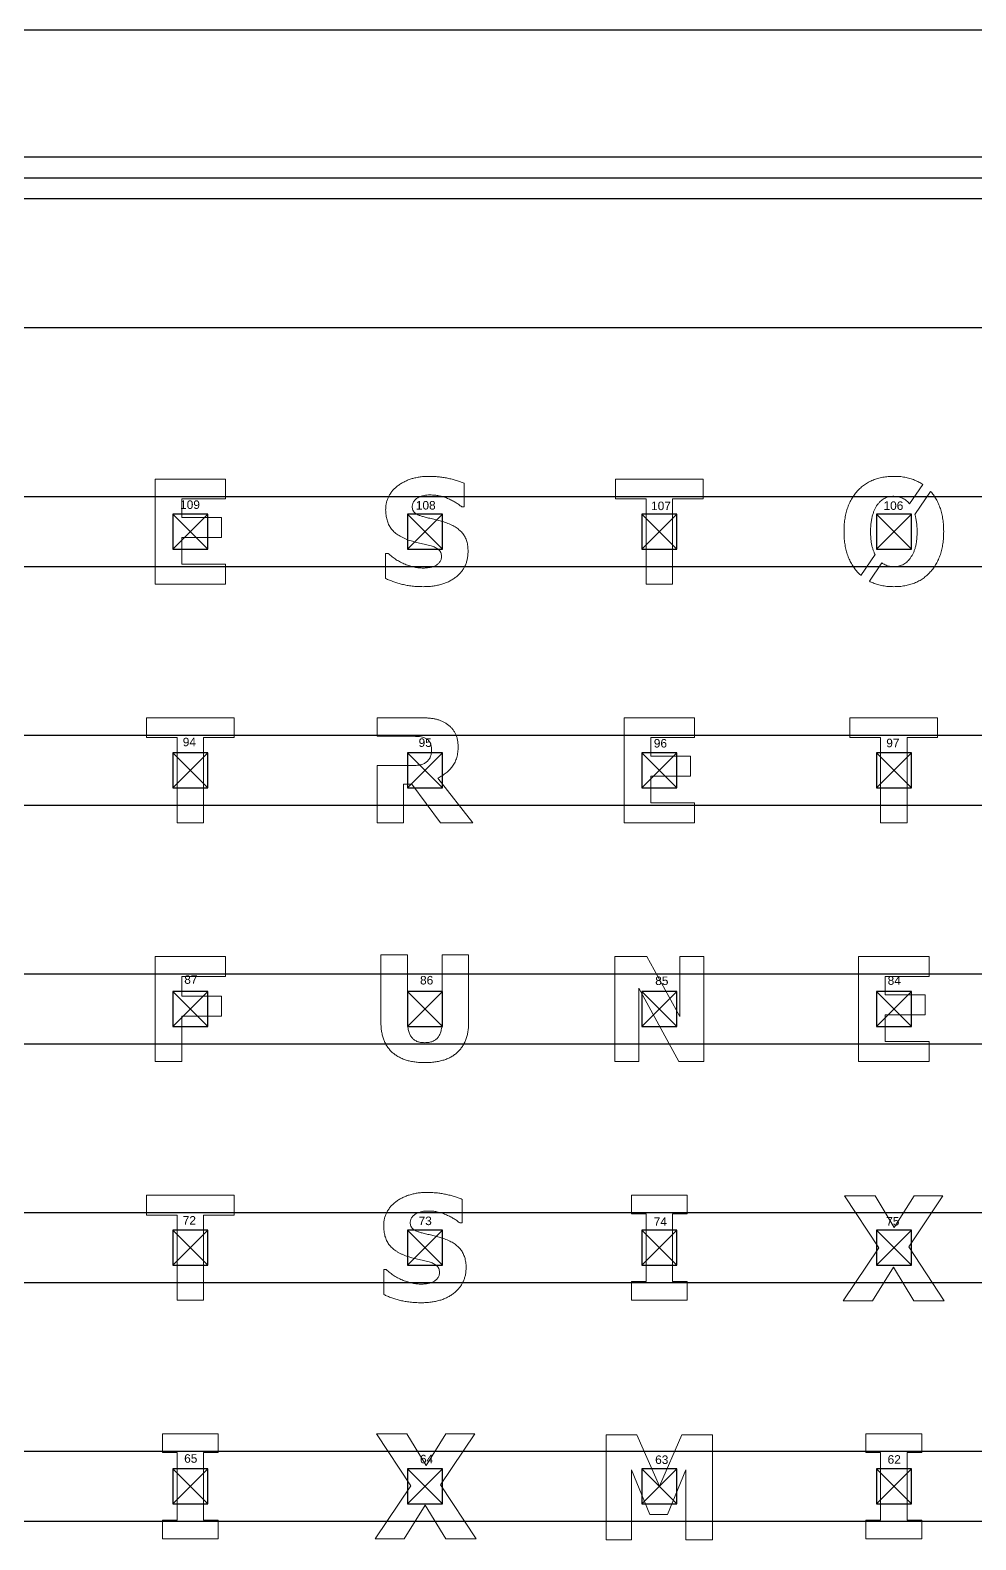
# Model space of a CAD drawing. Header units: millimetres. Extents: x -429 to 21, y 1736 to 2186.
# Drawn here: x -294.2 to -159.1, y 1970.3 to 2185.9 of the extents above; entities that cross this region are included whole.
import ezdxf

# ---------------------------------------------------------------- set-up
doc = ezdxf.new("R2010")
doc.units = ezdxf.units.MM
for name, color, linetype in [('Cadre', 7, 'Continuous'), ('Cadre interieur', 7, 'Continuous'), ('Circuit Electrique', 7, 'Continuous'), ('Lettres', 7, 'Continuous'), ('Rubans', 7, 'Continuous')]:
    doc.layers.add(name, color=color, linetype=linetype)
doc.styles.get("Standard").update_dxf_attribs({"font": 'sanss___.ttf'})

msp = doc.modelspace()

# ---------------------------------------------------------------- linework, layer by layer
at = {"layer": 'Cadre', "color": 0}
msp.add_line((20.66, 2185.91), (-429.34, 2185.91), dxfattribs=at)
at = {"layer": 'Cadre interieur', "color": 0}
msp.add_line((-21.84, 2143.41), (-386.84, 2143.41), dxfattribs=at)
at = {"layer": 'Circuit Electrique'}
msp.add_line((-399.59, 2167.81), (-9.09, 2167.81), dxfattribs=at)
at = {"layer": 'Circuit Electrique', "color": 4}
msp.add_line((-399.59, 2164.81), (-9.09, 2164.81), dxfattribs=at)
at = {"layer": 'Circuit Electrique', "color": 1}
msp.add_line((-9.09, 2161.81), (-399.59, 2161.81), dxfattribs=at)
at = {"layer": 'Lettres', "color": 7, "linetype": 'Continuous', "lineweight": 15}
for p, q in [((-276.38, 2121.81), (-266.31, 2121.81)), ((-276.38, 2106.81), (-276.38, 2121.81)), ((-266.31, 2121.81), (-266.31, 2118.96)), ((-210.61, 2121.81), (-198.08, 2121.81)), ((-210.61, 2118.96), (-210.61, 2121.81)), ((-198.08, 2121.81), (-198.08, 2118.96)), ((-232.24, 2121.2), (-232.24, 2117.83)), ((-166.71, 2121.04), (-168.6, 2118.28)), ((-167.83, 2116.74), (-165.58, 2120.03)), ((-272.58, 2118.96), (-272.58, 2116.31)), ((-266.31, 2118.96), (-272.58, 2118.96)), ((-232.24, 2117.83), (-232.57, 2117.83)), ((-206.24, 2118.96), (-210.61, 2118.96)), ((-206.24, 2106.81), (-206.24, 2118.96)), ((-202.45, 2118.96), (-202.45, 2106.81)), ((-198.08, 2118.96), (-202.45, 2118.96)), ((-272.58, 2116.31), (-266.88, 2116.31)), ((-266.88, 2116.31), (-266.88, 2113.46)), ((-272.58, 2113.46), (-272.58, 2109.66)), ((-266.88, 2113.46), (-272.58, 2113.46)), ((-243.45, 2111.18), (-243.11, 2111.18)), ((-243.45, 2107.6), (-243.45, 2111.18)), ((-173.53, 2111.04), (-175.56, 2108.05)), ((-272.58, 2109.66), (-266.31, 2109.66)), ((-266.31, 2109.66), (-266.31, 2106.81)), ((-174.33, 2107.2), (-172.54, 2109.82)), ((-266.31, 2106.81), (-276.38, 2106.81)), ((-202.45, 2106.81), (-206.24, 2106.81)), ((-277.61, 2087.72), (-265.08, 2087.72)), ((-277.61, 2084.87), (-277.61, 2087.72)), ((-265.08, 2087.72), (-265.08, 2084.87)), ((-244.68, 2087.72), (-238.69, 2087.72)), ((-244.68, 2085.06), (-244.68, 2087.72)), ((-209.38, 2087.72), (-199.31, 2087.72)), ((-209.38, 2072.72), (-209.38, 2087.72)), ((-199.31, 2087.72), (-199.31, 2084.87)), ((-177.11, 2087.72), (-164.58, 2087.72)), ((-177.11, 2084.87), (-177.11, 2087.72)), ((-164.58, 2087.72), (-164.58, 2084.87)), ((-239.64, 2085.06), (-244.68, 2085.06)), ((-273.24, 2084.87), (-277.61, 2084.87)), ((-273.24, 2072.72), (-273.24, 2084.87)), ((-269.45, 2084.87), (-269.45, 2072.72)), ((-265.08, 2084.87), (-269.45, 2084.87)), ((-205.58, 2084.87), (-205.58, 2082.22)), ((-199.31, 2084.87), (-205.58, 2084.87)), ((-172.74, 2084.87), (-177.11, 2084.87)), ((-172.74, 2072.72), (-172.74, 2084.87)), ((-168.95, 2084.87), (-168.95, 2072.72)), ((-164.58, 2084.87), (-168.95, 2084.87)), ((-244.68, 2080.89), (-239.82, 2080.89)), ((-244.68, 2072.72), (-244.68, 2080.89)), ((-205.58, 2082.22), (-199.88, 2082.22)), ((-199.88, 2082.22), (-199.88, 2079.37)), ((-235.98, 2079.1), (-231.01, 2072.72)), ((-205.58, 2079.37), (-205.58, 2075.57)), ((-199.88, 2079.37), (-205.58, 2079.37)), ((-240.88, 2078.23), (-240.88, 2072.72)), ((-239.71, 2078.23), (-240.88, 2078.23)), ((-235.59, 2072.72), (-239.71, 2078.23)), ((-205.58, 2075.57), (-199.31, 2075.57)), ((-199.31, 2075.57), (-199.31, 2072.72)), ((-269.45, 2072.72), (-273.24, 2072.72)), ((-240.88, 2072.72), (-244.68, 2072.72)), ((-231.01, 2072.72), (-235.59, 2072.72)), ((-199.31, 2072.72), (-209.38, 2072.72)), ((-168.95, 2072.72), (-172.74, 2072.72)), ((-276.38, 2053.63), (-266.31, 2053.63)), ((-276.38, 2038.63), (-276.38, 2053.63)), ((-266.31, 2053.63), (-266.31, 2050.78)), ((-244.12, 2053.84), (-240.32, 2053.84)), ((-244.12, 2044.22), (-244.12, 2053.84)), ((-240.32, 2053.84), (-240.32, 2044.42)), ((-235.39, 2053.84), (-231.59, 2053.84)), ((-235.39, 2044.42), (-235.39, 2053.84)), ((-231.59, 2053.84), (-231.59, 2044.22)), ((-210.7, 2053.63), (-206.12, 2053.63)), ((-210.7, 2038.63), (-210.7, 2053.63)), ((-206.12, 2053.63), (-201.4, 2045.04)), ((-201.4, 2053.63), (-197.98, 2053.63)), ((-201.4, 2045.04), (-201.4, 2053.63)), ((-197.98, 2053.63), (-197.98, 2038.63)), ((-175.88, 2053.63), (-165.81, 2053.63)), ((-175.88, 2038.63), (-175.88, 2053.63)), ((-165.81, 2053.63), (-165.81, 2050.78)), ((-272.58, 2050.78), (-272.58, 2047.94)), ((-266.31, 2050.78), (-272.58, 2050.78)), ((-172.08, 2050.78), (-172.08, 2048.13)), ((-165.81, 2050.78), (-172.08, 2050.78)), ((-207.29, 2049.09), (-207.29, 2038.63)), ((-201.58, 2038.63), (-207.29, 2049.09)), ((-272.58, 2047.94), (-266.88, 2047.94)), ((-266.88, 2047.94), (-266.88, 2045.09)), ((-172.08, 2048.13), (-166.38, 2048.13)), ((-166.38, 2048.13), (-166.38, 2045.28)), ((-272.58, 2045.09), (-272.58, 2038.63)), ((-266.88, 2045.09), (-272.58, 2045.09)), ((-172.08, 2045.28), (-172.08, 2041.48)), ((-166.38, 2045.28), (-172.08, 2045.28)), ((-172.08, 2041.48), (-165.81, 2041.48)), ((-165.81, 2041.48), (-165.81, 2038.63)), ((-272.58, 2038.63), (-276.38, 2038.63)), ((-207.29, 2038.63), (-210.7, 2038.63)), ((-197.98, 2038.63), (-201.58, 2038.63)), ((-165.81, 2038.63), (-175.88, 2038.63)), ((-277.61, 2019.54), (-265.08, 2019.54)), ((-277.61, 2016.69), (-277.61, 2019.54)), ((-265.08, 2019.54), (-265.08, 2016.69)), ((-232.53, 2018.93), (-232.53, 2015.56)), ((-208.33, 2019.54), (-200.36, 2019.54)), ((-208.33, 2016.88), (-208.33, 2019.54)), ((-200.36, 2019.54), (-200.36, 2016.88)), ((-177.87, 2019.44), (-173.53, 2019.44)), ((-172.97, 2012.01), (-177.87, 2019.44)), ((-173.53, 2019.44), (-170.78, 2014.92)), ((-170.78, 2014.92), (-167.96, 2019.44)), ((-163.82, 2019.44), (-168.72, 2012.16)), ((-167.96, 2019.44), (-163.82, 2019.44)), ((-273.24, 2016.69), (-277.61, 2016.69)), ((-273.24, 2004.54), (-273.24, 2016.69)), ((-269.45, 2016.69), (-269.45, 2004.54)), ((-265.08, 2016.69), (-269.45, 2016.69)), ((-206.24, 2016.88), (-208.33, 2016.88)), ((-206.24, 2007.2), (-206.24, 2016.88)), ((-202.45, 2016.88), (-202.45, 2007.2)), ((-200.36, 2016.88), (-202.45, 2016.88)), ((-232.53, 2015.56), (-232.86, 2015.56)), ((-178.06, 2004.44), (-172.97, 2012.01)), ((-168.72, 2012.16), (-163.63, 2004.44)), ((-243.73, 2008.91), (-243.39, 2008.91)), ((-243.73, 2005.33), (-243.73, 2008.91)), ((-170.91, 2009.25), (-173.91, 2004.44)), ((-167.97, 2004.44), (-170.91, 2009.25)), ((-208.33, 2007.2), (-206.24, 2007.2)), ((-208.33, 2004.54), (-208.33, 2007.2)), ((-202.45, 2007.2), (-200.36, 2007.2)), ((-200.36, 2007.2), (-200.36, 2004.54)), ((-269.45, 2004.54), (-273.24, 2004.54)), ((-200.36, 2004.54), (-208.33, 2004.54)), ((-173.91, 2004.44), (-178.06, 2004.44)), ((-163.63, 2004.44), (-167.97, 2004.44)), ((-275.33, 1985.45), (-267.36, 1985.45)), ((-275.33, 1982.79), (-275.33, 1985.45)), ((-267.36, 1985.45), (-267.36, 1982.79)), ((-244.77, 1985.45), (-240.44, 1985.45)), ((-239.87, 1978.02), (-244.77, 1985.45)), ((-240.44, 1985.45), (-237.68, 1980.93)), ((-237.68, 1980.93), (-234.87, 1985.45)), ((-230.72, 1985.45), (-235.63, 1978.17)), ((-234.87, 1985.45), (-230.72, 1985.45)), ((-211.95, 1985.3), (-207.57, 1985.3)), ((-211.95, 1970.3), (-211.95, 1985.3)), ((-207.57, 1985.3), (-204.34, 1977.95)), ((-204.34, 1977.95), (-201.13, 1985.3)), ((-201.13, 1985.3), (-196.76, 1985.3)), ((-196.76, 1985.3), (-196.76, 1970.3)), ((-174.83, 1985.45), (-166.86, 1985.45)), ((-174.83, 1982.79), (-174.83, 1985.45)), ((-166.86, 1985.45), (-166.86, 1982.79)), ((-273.24, 1982.79), (-275.33, 1982.79)), ((-273.24, 1973.11), (-273.24, 1982.79)), ((-269.45, 1982.79), (-269.45, 1973.11)), ((-267.36, 1982.79), (-269.45, 1982.79)), ((-172.74, 1982.79), (-174.83, 1982.79)), ((-172.74, 1973.11), (-172.74, 1982.79)), ((-168.95, 1982.79), (-168.95, 1973.11)), ((-166.86, 1982.79), (-168.95, 1982.79)), ((-208.34, 1980.28), (-208.34, 1970.3)), ((-205.69, 1973.91), (-208.34, 1980.28)), ((-200.56, 1980.28), (-203.2, 1973.91)), ((-200.56, 1970.3), (-200.56, 1980.28)), ((-244.96, 1970.45), (-239.87, 1978.02)), ((-235.63, 1978.17), (-230.53, 1970.45)), ((-237.82, 1975.26), (-240.82, 1970.45)), ((-234.87, 1970.45), (-237.82, 1975.26)), ((-275.33, 1973.11), (-273.24, 1973.11)), ((-275.33, 1970.45), (-275.33, 1973.11)), ((-269.45, 1973.11), (-267.36, 1973.11)), ((-267.36, 1973.11), (-267.36, 1970.45)), ((-203.2, 1973.91), (-205.69, 1973.91)), ((-174.83, 1973.11), (-172.74, 1973.11)), ((-174.83, 1970.45), (-174.83, 1973.11)), ((-168.95, 1973.11), (-166.86, 1973.11)), ((-166.86, 1973.11), (-166.86, 1970.45)), ((-267.36, 1970.45), (-275.33, 1970.45)), ((-240.82, 1970.45), (-244.96, 1970.45)), ((-230.53, 1970.45), (-234.87, 1970.45)), ((-208.34, 1970.3), (-211.95, 1970.3)), ((-196.76, 1970.3), (-200.56, 1970.3)), ((-166.86, 1970.45), (-174.83, 1970.45))]:
    msp.add_line(p, q, dxfattribs=at)
for points, knots in [([(-243.45, 2117.41), (-243.44, 2117.59), (-243.43, 2117.93), (-243.35, 2118.43), (-243.21, 2118.9), (-243.01, 2119.35), (-242.76, 2119.77), (-242.45, 2120.17), (-242.09, 2120.54), (-241.68, 2120.88), (-241.22, 2121.19), (-240.73, 2121.45), (-240.22, 2121.69), (-239.68, 2121.87), (-239.11, 2122.01), (-238.51, 2122.12), (-237.89, 2122.18), (-237.46, 2122.19), (-237.25, 2122.19)], [0, 0, 0, 0, 0.059483, 0.116964, 0.173246, 0.22874, 0.284453, 0.341556, 0.400368, 0.462086, 0.525357, 0.58886, 0.65283, 0.718208, 0.78506, 0.854317, 0.925621, 1, 1, 1, 1]), ([(-237.25, 2122.19), (-237.03, 2122.19), (-236.58, 2122.18), (-235.92, 2122.13), (-235.26, 2122.05), (-234.6, 2121.93), (-233.97, 2121.78), (-233.36, 2121.62), (-232.78, 2121.43), (-232.42, 2121.27), (-232.24, 2121.2)], [0, 0, 0, 0, 0.129441, 0.259207, 0.388462, 0.518766, 0.64671, 0.769621, 0.887261, 1, 1, 1, 1]), ([(-177.96, 2114.31), (-177.96, 2114.6), (-177.95, 2115.18), (-177.86, 2116.02), (-177.71, 2116.82), (-177.5, 2117.57), (-177.24, 2118.27), (-176.91, 2118.92), (-176.53, 2119.53), (-176.08, 2120.08), (-175.59, 2120.58), (-175.04, 2121.01), (-174.45, 2121.38), (-173.82, 2121.68), (-173.14, 2121.91), (-172.41, 2122.07), (-171.65, 2122.18), (-171.12, 2122.19), (-170.85, 2122.19)], [0, 0, 0, 0, 0.073832, 0.144311, 0.21135, 0.275658, 0.337674, 0.398156, 0.457306, 0.516469, 0.574755, 0.632376, 0.689692, 0.747869, 0.807106, 0.868593, 0.932571, 1, 1, 1, 1]), ([(-170.85, 2122.19), (-170.58, 2122.19), (-170.05, 2122.18), (-169.29, 2122.08), (-168.56, 2121.91), (-167.89, 2121.68), (-167.27, 2121.39), (-166.89, 2121.16), (-166.71, 2121.04)], [0, 0, 0, 0, 0.0671288, 0.1310242, 0.1925175, 0.2517071, 0.3097325, 0.3622853, 0.3622853, 0.3622853, 0.3622853]), ([(-237.08, 2119.53), (-237.23, 2119.53), (-237.53, 2119.53), (-237.96, 2119.47), (-238.38, 2119.35), (-238.64, 2119.23), (-238.78, 2119.16)], [0, 0, 0, 0, 0.263952, 0.503203, 0.738816, 1, 1, 1, 1]), ([(-232.57, 2117.83), (-232.72, 2117.94), (-233.01, 2118.18), (-233.5, 2118.5), (-234.04, 2118.79), (-234.61, 2119.05), (-235.21, 2119.27), (-235.82, 2119.42), (-236.45, 2119.52), (-236.87, 2119.53), (-237.08, 2119.53)], [0, 0, 0, 0, 0.113642, 0.231983, 0.355311, 0.484601, 0.614974, 0.743959, 0.871738, 1, 1, 1, 1]), ([(-165.58, 2120.03), (-165.44, 2119.87), (-165.16, 2119.52), (-164.78, 2118.94), (-164.46, 2118.28), (-164.18, 2117.58), (-163.98, 2116.83), (-163.83, 2116.03), (-163.74, 2115.19), (-163.73, 2114.6), (-163.72, 2114.31)], [0.4882509, 0.4882509, 0.4882509, 0.4882509, 0.5416333, 0.6010034, 0.6614374, 0.7235805, 0.7878379, 0.8550658, 0.9257338, 1, 1, 1, 1]), ([(-240.21, 2113.1), (-240.35, 2113.16), (-240.62, 2113.26), (-241.01, 2113.43), (-241.37, 2113.62), (-241.69, 2113.83), (-241.99, 2114.04), (-242.26, 2114.27), (-242.49, 2114.51), (-242.7, 2114.77), (-242.87, 2115.05), (-243.03, 2115.33), (-243.16, 2115.64), (-243.26, 2115.96), (-243.34, 2116.3), (-243.4, 2116.66), (-243.44, 2117.03), (-243.44, 2117.28), (-243.45, 2117.41)], [0, 0, 0, 0, 0.077046, 0.149721, 0.219404, 0.284805, 0.347832, 0.407743, 0.465707, 0.521836, 0.577474, 0.633501, 0.689851, 0.748288, 0.807927, 0.869355, 0.933281, 1, 1, 1, 1]), ([(-238.78, 2119.16), (-238.84, 2119.13), (-238.96, 2119.07), (-239.12, 2118.95), (-239.26, 2118.81), (-239.4, 2118.65), (-239.51, 2118.47), (-239.59, 2118.28), (-239.64, 2118.08), (-239.65, 2117.94), (-239.65, 2117.87)], [0, 0, 0, 0, 0.119677, 0.240329, 0.366271, 0.493995, 0.623043, 0.746883, 0.872483, 1, 1, 1, 1]), ([(-239.65, 2117.87), (-239.64, 2117.78), (-239.63, 2117.6), (-239.56, 2117.35), (-239.43, 2117.13), (-239.28, 2116.97), (-239.12, 2116.86), (-238.99, 2116.78), (-238.83, 2116.7), (-238.64, 2116.62), (-238.43, 2116.54), (-238.2, 2116.47), (-237.95, 2116.4), (-237.77, 2116.35), (-237.67, 2116.33)], [0, 0, 0, 0, 0.101189, 0.195066, 0.28682, 0.381041, 0.43216, 0.490481, 0.555865, 0.629675, 0.709531, 0.798237, 0.894933, 1, 1, 1, 1]), ([(-173.15, 2118.21), (-173.22, 2118.1), (-173.38, 2117.88), (-173.57, 2117.51), (-173.74, 2117.09), (-173.89, 2116.63), (-174.02, 2116.11), (-174.1, 2115.55), (-174.16, 2114.95), (-174.16, 2114.52), (-174.17, 2114.31)], [0, 0, 0, 0, 0.094396, 0.196115, 0.306127, 0.425664, 0.553874, 0.692336, 0.840632, 1, 1, 1, 1]), ([(-170.84, 2119.34), (-170.95, 2119.34), (-171.17, 2119.34), (-171.49, 2119.29), (-171.79, 2119.21), (-172.08, 2119.1), (-172.36, 2118.95), (-172.63, 2118.75), (-172.9, 2118.5), (-173.06, 2118.31), (-173.15, 2118.21)], [0, 0, 0, 0, 0.12537, 0.245286, 0.361957, 0.475991, 0.593024, 0.717386, 0.853085, 1, 1, 1, 1]), ([(-168.6, 2118.28), (-168.65, 2118.34), (-168.79, 2118.5), (-169.02, 2118.72), (-169.3, 2118.92), (-169.59, 2119.08), (-169.89, 2119.2), (-170.2, 2119.28), (-170.52, 2119.33), (-170.73, 2119.34), (-170.84, 2119.34)], [0.044048, 0.044048, 0.044048, 0.044048, 0.1408232, 0.2734591, 0.400792, 0.5236902, 0.6445467, 0.763352, 0.8806837, 1, 1, 1, 1]), ([(-237.67, 2116.33), (-237.43, 2116.27), (-236.95, 2116.16), (-236.22, 2115.99), (-235.48, 2115.8), (-234.99, 2115.63), (-234.74, 2115.54)], [0, 0, 0, 0, 0.249067, 0.488639, 0.733905, 1, 1, 1, 1]), ([(-234.74, 2115.54), (-234.61, 2115.5), (-234.36, 2115.4), (-234.02, 2115.24), (-233.69, 2115.07), (-233.39, 2114.88), (-233.11, 2114.68), (-232.86, 2114.47), (-232.63, 2114.25), (-232.43, 2114.01), (-232.25, 2113.76), (-232.09, 2113.49), (-231.96, 2113.2), (-231.86, 2112.89), (-231.77, 2112.56), (-231.72, 2112.21), (-231.68, 2111.84), (-231.68, 2111.59), (-231.67, 2111.46)], [0, 0, 0, 0, 0.073409, 0.14343, 0.210313, 0.274337, 0.335985, 0.395552, 0.452981, 0.509043, 0.565002, 0.621373, 0.67844, 0.737632, 0.799203, 0.863043, 0.930047, 1, 1, 1, 1]), ([(-167.52, 2114.32), (-167.52, 2114.54), (-167.53, 2114.95), (-167.58, 2115.56), (-167.67, 2116.11), (-167.76, 2116.5), (-167.82, 2116.7), (-167.83, 2116.74)], [0, 0, 0, 0, 0.1608968, 0.3090965, 0.4467198, 0.5729741, 0.6031551, 0.6031551, 0.6031551, 0.6031551]), ([(-236.96, 2112.27), (-237.23, 2112.33), (-237.77, 2112.47), (-238.59, 2112.65), (-239.42, 2112.84), (-239.95, 2113.02), (-240.21, 2113.1)], [0, 0, 0, 0, 0.242695, 0.499402, 0.756262, 1, 1, 1, 1]), ([(-175.56, 2108.05), (-175.57, 2108.05), (-175.75, 2108.21), (-176.08, 2108.55), (-176.53, 2109.11), (-176.91, 2109.72), (-177.24, 2110.37), (-177.5, 2111.07), (-177.71, 2111.81), (-177.86, 2112.6), (-177.95, 2113.44), (-177.96, 2114.01), (-177.96, 2114.31)], [0.4245721, 0.4245721, 0.4245721, 0.4245721, 0.4260287, 0.4845681, 0.5438107, 0.6032492, 0.663813, 0.7256817, 0.7898391, 0.8567255, 0.9265623, 1, 1, 1, 1]), ([(-174.17, 2114.31), (-174.16, 2114.08), (-174.16, 2113.66), (-174.11, 2113.05), (-174.03, 2112.5), (-173.91, 2112), (-173.76, 2111.56), (-173.63, 2111.24), (-173.55, 2111.07), (-173.53, 2111.04)], [0, 0, 0, 0, 0.1647713, 0.315358, 0.4523309, 0.5764485, 0.6912717, 0.7995072, 0.829845, 0.829845, 0.829845, 0.829845]), ([(-163.72, 2114.31), (-163.73, 2114.01), (-163.74, 2113.43), (-163.83, 2112.58), (-163.98, 2111.79), (-164.18, 2111.04), (-164.46, 2110.34), (-164.78, 2109.68), (-165.17, 2109.08), (-165.62, 2108.53), (-166.12, 2108.04), (-166.66, 2107.61), (-167.25, 2107.24), (-167.89, 2106.94), (-168.57, 2106.72), (-169.29, 2106.55), (-170.05, 2106.45), (-170.58, 2106.44), (-170.85, 2106.43)], [0, 0, 0, 0, 0.074317, 0.144789, 0.212063, 0.276365, 0.338551, 0.399027, 0.458438, 0.51721, 0.575491, 0.632953, 0.690133, 0.748199, 0.80735, 0.868885, 0.932825, 1, 1, 1, 1]), ([(-168.51, 2110.47), (-168.44, 2110.58), (-168.28, 2110.82), (-168.08, 2111.19), (-167.91, 2111.59), (-167.77, 2112.02), (-167.65, 2112.51), (-167.58, 2113.05), (-167.53, 2113.66), (-167.52, 2114.09), (-167.52, 2114.32)], [0, 0, 0, 0, 0.101387, 0.20613, 0.313012, 0.424422, 0.545125, 0.680897, 0.831879, 1, 1, 1, 1]), ([(-243.11, 2111.18), (-242.92, 2111.02), (-242.55, 2110.7), (-241.95, 2110.28), (-241.32, 2109.92), (-240.67, 2109.62), (-240.01, 2109.39), (-239.35, 2109.22), (-238.71, 2109.11), (-238.28, 2109.1), (-238.07, 2109.09)], [0, 0, 0, 0, 0.133001, 0.263353, 0.392791, 0.521613, 0.64819, 0.768998, 0.885968, 1, 1, 1, 1]), ([(-231.67, 2111.46), (-231.68, 2111.27), (-231.69, 2110.91), (-231.77, 2110.38), (-231.91, 2109.88), (-232.1, 2109.41), (-232.34, 2108.97), (-232.64, 2108.55), (-233, 2108.16), (-233.4, 2107.8), (-233.85, 2107.48), (-234.35, 2107.2), (-234.88, 2106.96), (-235.44, 2106.77), (-236.05, 2106.62), (-236.69, 2106.51), (-237.37, 2106.44), (-237.84, 2106.44), (-238.08, 2106.43)], [0, 0, 0, 0, 0.060348, 0.118373, 0.174822, 0.230067, 0.285184, 0.340939, 0.398055, 0.457291, 0.517906, 0.579447, 0.642691, 0.707874, 0.77602, 0.846986, 0.921541, 1, 1, 1, 1]), ([(-235.47, 2110.82), (-235.47, 2110.91), (-235.48, 2111.09), (-235.57, 2111.34), (-235.72, 2111.56), (-235.91, 2111.75), (-236.14, 2111.91), (-236.39, 2112.06), (-236.67, 2112.18), (-236.86, 2112.24), (-236.96, 2112.27)], [0, 0, 0, 0, 0.122123, 0.237846, 0.352547, 0.473989, 0.600843, 0.729318, 0.862547, 1, 1, 1, 1]), ([(-236.39, 2109.41), (-236.33, 2109.44), (-236.2, 2109.51), (-236.03, 2109.63), (-235.88, 2109.77), (-235.73, 2109.93), (-235.61, 2110.11), (-235.53, 2110.32), (-235.48, 2110.56), (-235.47, 2110.73), (-235.47, 2110.82)], [0, 0, 0, 0, 0.119781, 0.237832, 0.354328, 0.473172, 0.593505, 0.719436, 0.853402, 1, 1, 1, 1]), ([(-238.07, 2109.09), (-238.01, 2109.09), (-237.89, 2109.1), (-237.69, 2109.11), (-237.47, 2109.14), (-237.23, 2109.17), (-236.99, 2109.21), (-236.76, 2109.26), (-236.57, 2109.32), (-236.45, 2109.38), (-236.39, 2109.41)], [0, 0, 0, 0, 0.100396, 0.2149, 0.345382, 0.490223, 0.637837, 0.771267, 0.891619, 1, 1, 1, 1]), ([(-172.54, 2109.82), (-172.49, 2109.78), (-172.34, 2109.68), (-172.09, 2109.55), (-171.79, 2109.43), (-171.47, 2109.34), (-171.16, 2109.29), (-170.94, 2109.28), (-170.84, 2109.28)], [0.3288898, 0.3288898, 0.3288898, 0.3288898, 0.4013741, 0.5244889, 0.6456303, 0.7637117, 0.8814107, 1, 1, 1, 1]), ([(-170.84, 2109.28), (-170.73, 2109.28), (-170.51, 2109.29), (-170.19, 2109.35), (-169.88, 2109.44), (-169.57, 2109.56), (-169.27, 2109.73), (-168.99, 2109.94), (-168.74, 2110.19), (-168.59, 2110.37), (-168.51, 2110.47)], [0, 0, 0, 0, 0.119332, 0.23902, 0.359746, 0.482353, 0.60764, 0.734227, 0.864094, 1, 1, 1, 1]), ([(-238.08, 2106.43), (-238.36, 2106.44), (-238.89, 2106.44), (-239.66, 2106.51), (-240.38, 2106.61), (-241.05, 2106.76), (-241.69, 2106.94), (-242.29, 2107.14), (-242.88, 2107.35), (-243.26, 2107.52), (-243.45, 2107.6)], [0, 0, 0, 0, 0.148573, 0.287904, 0.419544, 0.543016, 0.66167, 0.776802, 0.889955, 1, 1, 1, 1]), ([(-170.85, 2106.43), (-171.12, 2106.44), (-171.65, 2106.45), (-172.41, 2106.55), (-173.14, 2106.72), (-173.77, 2106.94), (-174.16, 2107.11), (-174.33, 2107.2)], [0, 0, 0, 0, 0.0675199, 0.1315844, 0.1932097, 0.2525264, 0.2993655, 0.2993655, 0.2993655, 0.2993655]), ([(-238.69, 2087.72), (-238.49, 2087.72), (-238.11, 2087.72), (-237.55, 2087.69), (-237.03, 2087.64), (-236.54, 2087.57), (-236.08, 2087.48), (-235.65, 2087.33), (-235.23, 2087.15), (-234.97, 2086.99), (-234.84, 2086.92)], [0, 0, 0, 0, 0.149974, 0.289736, 0.420262, 0.541731, 0.657199, 0.771291, 0.885637, 1, 1, 1, 1]), ([(-237.81, 2084.82), (-237.94, 2084.87), (-238.19, 2084.97), (-238.53, 2085.02), (-238.82, 2085.04), (-239.07, 2085.06), (-239.35, 2085.06), (-239.54, 2085.06), (-239.64, 2085.06)], [0, 0, 0, 0, 0.209407, 0.431327, 0.552966, 0.68723, 0.837246, 1, 1, 1, 1]), ([(-234.84, 2086.92), (-234.71, 2086.83), (-234.45, 2086.66), (-234.11, 2086.34), (-233.82, 2086), (-233.56, 2085.61), (-233.34, 2085.19), (-233.2, 2084.7), (-233.11, 2084.17), (-233.1, 2083.8), (-233.1, 2083.6)], [0, 0, 0, 0, 0.119241, 0.235411, 0.351264, 0.467913, 0.587671, 0.714251, 0.851544, 1, 1, 1, 1]), ([(-236.89, 2083.17), (-236.9, 2083.26), (-236.9, 2083.45), (-236.94, 2083.71), (-237.01, 2083.95), (-237.1, 2084.17), (-237.22, 2084.38), (-237.39, 2084.55), (-237.58, 2084.71), (-237.74, 2084.78), (-237.81, 2084.82)], [0, 0, 0, 0, 0.13997, 0.271141, 0.396119, 0.514801, 0.630431, 0.748169, 0.868887, 1, 1, 1, 1]), ([(-237.6, 2081.41), (-237.54, 2081.46), (-237.43, 2081.56), (-237.28, 2081.73), (-237.16, 2081.91), (-237.06, 2082.11), (-236.98, 2082.33), (-236.93, 2082.58), (-236.9, 2082.87), (-236.9, 2083.07), (-236.89, 2083.17)], [0, 0, 0, 0, 0.114295, 0.22772, 0.337793, 0.449141, 0.567498, 0.69713, 0.841442, 1, 1, 1, 1]), ([(-233.1, 2083.6), (-233.1, 2083.46), (-233.1, 2083.19), (-233.14, 2082.79), (-233.2, 2082.4), (-233.29, 2082.04), (-233.4, 2081.7), (-233.53, 2081.38), (-233.69, 2081.08), (-233.94, 2080.71), (-234.3, 2080.28), (-234.8, 2079.83), (-235.36, 2079.42), (-235.77, 2079.21), (-235.98, 2079.1)], [0, 0, 0, 0, 0.074078, 0.144802, 0.21236, 0.277245, 0.340403, 0.400934, 0.460657, 0.519378, 0.63602, 0.753744, 0.874438, 1, 1, 1, 1]), ([(-239.82, 2080.89), (-239.7, 2080.89), (-239.46, 2080.89), (-239.12, 2080.91), (-238.81, 2080.94), (-238.52, 2080.98), (-238.26, 2081.04), (-238.02, 2081.14), (-237.79, 2081.25), (-237.66, 2081.36), (-237.6, 2081.41)], [0, 0, 0, 0, 0.158853, 0.305178, 0.440591, 0.562608, 0.677868, 0.786886, 0.893772, 1, 1, 1, 1]), ([(-237.86, 2038.46), (-238.11, 2038.46), (-238.58, 2038.47), (-239.27, 2038.54), (-239.92, 2038.65), (-240.52, 2038.81), (-241.08, 2039.02), (-241.6, 2039.27), (-242.07, 2039.57), (-242.5, 2039.91), (-242.89, 2040.3), (-243.22, 2040.74), (-243.5, 2041.21), (-243.73, 2041.73), (-243.9, 2042.29), (-244.03, 2042.9), (-244.11, 2043.54), (-244.12, 2043.99), (-244.12, 2044.22)], [0, 0, 0, 0, 0.075556, 0.146834, 0.214189, 0.27849, 0.339718, 0.398649, 0.456076, 0.51261, 0.568606, 0.624436, 0.681171, 0.739066, 0.799401, 0.862842, 0.929322, 1, 1, 1, 1]), ([(-240.32, 2044.42), (-240.32, 2044.29), (-240.32, 2044.04), (-240.29, 2043.69), (-240.25, 2043.36), (-240.18, 2043.05), (-240.11, 2042.77), (-240, 2042.51), (-239.89, 2042.28), (-239.75, 2042.07), (-239.59, 2041.89), (-239.41, 2041.73), (-239.21, 2041.6), (-238.98, 2041.49), (-238.74, 2041.4), (-238.46, 2041.35), (-238.17, 2041.31), (-237.97, 2041.31), (-237.86, 2041.3)], [0, 0, 0, 0, 0.083198, 0.161393, 0.234821, 0.302626, 0.366802, 0.426894, 0.483561, 0.537448, 0.589958, 0.641551, 0.694537, 0.748596, 0.805727, 0.86627, 0.931072, 1, 1, 1, 1]), ([(-237.86, 2041.3), (-237.76, 2041.31), (-237.56, 2041.31), (-237.27, 2041.35), (-237, 2041.4), (-236.75, 2041.48), (-236.53, 2041.59), (-236.32, 2041.72), (-236.14, 2041.87), (-235.98, 2042.04), (-235.84, 2042.24), (-235.72, 2042.47), (-235.61, 2042.73), (-235.53, 2043.01), (-235.46, 2043.33), (-235.42, 2043.67), (-235.39, 2044.03), (-235.39, 2044.29), (-235.39, 2044.42)], [0, 0, 0, 0, 0.06745, 0.130794, 0.190407, 0.246972, 0.30061, 0.352752, 0.404281, 0.45564, 0.508679, 0.565215, 0.625389, 0.689762, 0.759288, 0.833806, 0.913783, 1, 1, 1, 1]), ([(-231.59, 2044.22), (-231.59, 2044), (-231.6, 2043.56), (-231.68, 2042.92), (-231.8, 2042.33), (-231.97, 2041.77), (-232.2, 2041.25), (-232.47, 2040.77), (-232.8, 2040.34), (-233.17, 2039.94), (-233.59, 2039.59), (-234.06, 2039.29), (-234.58, 2039.02), (-235.14, 2038.82), (-235.76, 2038.66), (-236.42, 2038.54), (-237.12, 2038.47), (-237.61, 2038.46), (-237.86, 2038.46)], [0, 0, 0, 0, 0.069562, 0.135255, 0.197567, 0.257264, 0.315158, 0.371017, 0.426571, 0.482223, 0.538284, 0.595626, 0.654669, 0.716122, 0.781133, 0.849913, 0.922515, 1, 1, 1, 1]), ([(-243.73, 2015.14), (-243.73, 2015.32), (-243.72, 2015.66), (-243.63, 2016.16), (-243.49, 2016.63), (-243.3, 2017.08), (-243.04, 2017.5), (-242.74, 2017.9), (-242.37, 2018.27), (-241.96, 2018.61), (-241.51, 2018.92), (-241.02, 2019.18), (-240.5, 2019.42), (-239.96, 2019.6), (-239.39, 2019.74), (-238.8, 2019.85), (-238.17, 2019.91), (-237.75, 2019.92), (-237.53, 2019.92)], [0, 0, 0, 0, 0.059483, 0.116964, 0.173246, 0.22874, 0.284453, 0.341556, 0.400368, 0.462086, 0.525357, 0.58886, 0.65283, 0.718208, 0.78506, 0.854317, 0.925621, 1, 1, 1, 1]), ([(-237.53, 2019.92), (-237.31, 2019.92), (-236.87, 2019.91), (-236.2, 2019.86), (-235.54, 2019.78), (-234.89, 2019.66), (-234.25, 2019.51), (-233.64, 2019.35), (-233.07, 2019.16), (-232.71, 2019), (-232.53, 2018.93)], [0, 0, 0, 0, 0.129441, 0.259207, 0.388462, 0.518766, 0.64671, 0.769621, 0.887261, 1, 1, 1, 1]), ([(-239.07, 2016.89), (-239.13, 2016.86), (-239.24, 2016.8), (-239.4, 2016.68), (-239.55, 2016.54), (-239.68, 2016.38), (-239.79, 2016.2), (-239.87, 2016.01), (-239.93, 2015.81), (-239.93, 2015.67), (-239.93, 2015.6)], [0, 0, 0, 0, 0.119677, 0.240329, 0.366271, 0.493995, 0.623043, 0.746883, 0.872483, 1, 1, 1, 1]), ([(-237.36, 2017.26), (-237.52, 2017.26), (-237.81, 2017.26), (-238.24, 2017.2), (-238.66, 2017.08), (-238.93, 2016.96), (-239.07, 2016.89)], [0, 0, 0, 0, 0.263952, 0.503203, 0.738816, 1, 1, 1, 1]), ([(-232.86, 2015.56), (-233, 2015.67), (-233.3, 2015.91), (-233.79, 2016.23), (-234.32, 2016.52), (-234.89, 2016.78), (-235.49, 2017), (-236.11, 2017.15), (-236.73, 2017.25), (-237.15, 2017.26), (-237.36, 2017.26)], [0, 0, 0, 0, 0.113642, 0.231983, 0.355311, 0.484601, 0.614974, 0.743959, 0.871738, 1, 1, 1, 1]), ([(-240.49, 2010.83), (-240.63, 2010.89), (-240.91, 2010.99), (-241.29, 2011.16), (-241.65, 2011.35), (-241.98, 2011.56), (-242.27, 2011.77), (-242.54, 2012), (-242.78, 2012.24), (-242.98, 2012.5), (-243.16, 2012.78), (-243.31, 2013.06), (-243.44, 2013.37), (-243.55, 2013.69), (-243.63, 2014.03), (-243.69, 2014.39), (-243.72, 2014.76), (-243.73, 2015.01), (-243.73, 2015.14)], [0, 0, 0, 0, 0.077046, 0.149721, 0.219404, 0.284805, 0.347832, 0.407743, 0.465707, 0.521836, 0.577474, 0.633501, 0.689851, 0.748288, 0.807927, 0.869355, 0.933281, 1, 1, 1, 1]), ([(-239.93, 2015.6), (-239.93, 2015.51), (-239.92, 2015.33), (-239.84, 2015.08), (-239.71, 2014.86), (-239.56, 2014.7), (-239.41, 2014.59), (-239.27, 2014.51), (-239.11, 2014.43), (-238.92, 2014.35), (-238.72, 2014.27), (-238.49, 2014.2), (-238.23, 2014.13), (-238.05, 2014.08), (-237.96, 2014.06)], [0, 0, 0, 0, 0.101189, 0.195066, 0.28682, 0.381041, 0.43216, 0.490481, 0.555865, 0.629675, 0.709531, 0.798237, 0.894933, 1, 1, 1, 1]), ([(-237.96, 2014.06), (-237.71, 2014), (-237.23, 2013.89), (-236.51, 2013.72), (-235.77, 2013.53), (-235.28, 2013.36), (-235.02, 2013.27)], [0, 0, 0, 0, 0.249067, 0.488639, 0.733905, 1, 1, 1, 1]), ([(-235.02, 2013.27), (-234.9, 2013.23), (-234.65, 2013.13), (-234.3, 2012.97), (-233.97, 2012.8), (-233.67, 2012.61), (-233.39, 2012.41), (-233.14, 2012.2), (-232.91, 2011.98), (-232.71, 2011.74), (-232.53, 2011.49), (-232.38, 2011.22), (-232.25, 2010.93), (-232.14, 2010.62), (-232.06, 2010.29), (-232, 2009.94), (-231.96, 2009.57), (-231.96, 2009.32), (-231.96, 2009.19)], [0, 0, 0, 0, 0.073409, 0.14343, 0.210313, 0.274337, 0.335985, 0.395552, 0.452981, 0.509043, 0.565002, 0.621373, 0.67844, 0.737632, 0.799203, 0.863043, 0.930047, 1, 1, 1, 1]), ([(-237.25, 2010), (-237.51, 2010.06), (-238.05, 2010.2), (-238.88, 2010.38), (-239.7, 2010.57), (-240.23, 2010.75), (-240.49, 2010.83)], [0, 0, 0, 0, 0.242695, 0.499402, 0.756262, 1, 1, 1, 1]), ([(-235.76, 2008.55), (-235.76, 2008.64), (-235.77, 2008.82), (-235.85, 2009.07), (-236, 2009.29), (-236.2, 2009.48), (-236.43, 2009.64), (-236.68, 2009.79), (-236.96, 2009.91), (-237.15, 2009.97), (-237.25, 2010)], [0, 0, 0, 0, 0.122123, 0.237846, 0.352547, 0.473989, 0.600843, 0.729318, 0.862547, 1, 1, 1, 1]), ([(-243.39, 2008.91), (-243.2, 2008.75), (-242.83, 2008.43), (-242.23, 2008.01), (-241.61, 2007.65), (-240.95, 2007.35), (-240.3, 2007.12), (-239.64, 2006.95), (-238.99, 2006.84), (-238.56, 2006.83), (-238.35, 2006.82)], [0, 0, 0, 0, 0.133001, 0.263353, 0.392791, 0.521613, 0.64819, 0.768998, 0.885968, 1, 1, 1, 1]), ([(-231.96, 2009.19), (-231.96, 2009), (-231.97, 2008.64), (-232.05, 2008.11), (-232.19, 2007.61), (-232.38, 2007.14), (-232.63, 2006.7), (-232.92, 2006.28), (-233.28, 2005.89), (-233.69, 2005.53), (-234.14, 2005.21), (-234.63, 2004.93), (-235.16, 2004.69), (-235.73, 2004.5), (-236.33, 2004.35), (-236.98, 2004.24), (-237.66, 2004.17), (-238.13, 2004.17), (-238.37, 2004.16)], [0, 0, 0, 0, 0.060348, 0.118373, 0.174822, 0.230067, 0.285184, 0.340939, 0.398055, 0.457291, 0.517906, 0.579447, 0.642691, 0.707874, 0.77602, 0.846986, 0.921541, 1, 1, 1, 1]), ([(-236.68, 2007.14), (-236.61, 2007.17), (-236.49, 2007.24), (-236.32, 2007.36), (-236.16, 2007.5), (-236.02, 2007.66), (-235.9, 2007.84), (-235.81, 2008.05), (-235.77, 2008.29), (-235.76, 2008.46), (-235.76, 2008.55)], [0, 0, 0, 0, 0.119781, 0.237832, 0.354328, 0.473172, 0.593505, 0.719436, 0.853402, 1, 1, 1, 1]), ([(-238.37, 2004.16), (-238.64, 2004.17), (-239.17, 2004.17), (-239.94, 2004.24), (-240.66, 2004.34), (-241.34, 2004.49), (-241.97, 2004.67), (-242.58, 2004.87), (-243.17, 2005.08), (-243.54, 2005.25), (-243.73, 2005.33)], [0, 0, 0, 0, 0.148573, 0.287904, 0.419544, 0.543016, 0.66167, 0.776802, 0.889955, 1, 1, 1, 1]), ([(-238.35, 2006.82), (-238.29, 2006.82), (-238.17, 2006.83), (-237.97, 2006.84), (-237.75, 2006.87), (-237.51, 2006.9), (-237.27, 2006.94), (-237.05, 2006.99), (-236.85, 2007.05), (-236.73, 2007.11), (-236.68, 2007.14)], [0, 0, 0, 0, 0.100396, 0.2149, 0.345382, 0.490223, 0.637837, 0.771267, 0.891619, 1, 1, 1, 1])]:
    msp.add_open_spline(points, degree=3, knots=knots, dxfattribs=at)
at = {"layer": 'Rubans'}
for p, q in [((-386.84, 2119.31), (-21.84, 2119.31)), ((-268.84, 2116.81), (-273.84, 2116.81)), ((-273.84, 2116.81), (-273.84, 2111.81)), ((-268.84, 2111.81), (-268.84, 2116.81)), ((-235.34, 2116.81), (-240.34, 2116.81)), ((-240.34, 2116.81), (-240.34, 2111.81)), ((-235.34, 2111.81), (-235.34, 2116.81)), ((-201.84, 2116.81), (-206.84, 2116.81)), ((-206.84, 2116.81), (-206.84, 2111.81)), ((-201.84, 2111.81), (-201.84, 2116.81)), ((-168.34, 2116.81), (-173.34, 2116.81)), ((-173.34, 2116.81), (-173.34, 2111.81)), ((-168.34, 2111.81), (-168.34, 2116.81)), ((-273.84, 2111.81), (-268.84, 2111.81)), ((-240.34, 2111.81), (-235.34, 2111.81)), ((-206.84, 2111.81), (-201.84, 2111.81)), ((-173.34, 2111.81), (-168.34, 2111.81)), ((-386.84, 2109.31), (-21.84, 2109.31)), ((-386.84, 2085.22), (-21.84, 2085.22)), ((-268.84, 2082.72), (-273.84, 2082.72)), ((-273.84, 2082.72), (-273.84, 2077.72)), ((-268.84, 2077.72), (-268.84, 2082.72)), ((-235.34, 2082.72), (-240.34, 2082.72)), ((-240.34, 2082.72), (-240.34, 2077.72)), ((-235.34, 2077.72), (-235.34, 2082.72)), ((-201.84, 2082.72), (-206.84, 2082.72)), ((-206.84, 2082.72), (-206.84, 2077.72)), ((-201.84, 2077.72), (-201.84, 2082.72)), ((-168.34, 2082.72), (-173.34, 2082.72)), ((-173.34, 2082.72), (-173.34, 2077.72)), ((-168.34, 2077.72), (-168.34, 2082.72)), ((-273.84, 2077.72), (-268.84, 2077.72)), ((-240.34, 2077.72), (-235.34, 2077.72)), ((-206.84, 2077.72), (-201.84, 2077.72)), ((-173.34, 2077.72), (-168.34, 2077.72)), ((-386.84, 2075.22), (-21.84, 2075.22)), ((-386.84, 2051.13), (-21.84, 2051.13)), ((-268.84, 2048.63), (-273.84, 2048.63)), ((-273.84, 2048.63), (-273.84, 2043.63)), ((-268.84, 2043.63), (-268.84, 2048.63)), ((-235.34, 2048.63), (-240.34, 2048.63)), ((-240.34, 2048.63), (-240.34, 2043.63)), ((-235.34, 2043.63), (-235.34, 2048.63)), ((-201.84, 2048.63), (-206.84, 2048.63)), ((-206.84, 2048.63), (-206.84, 2043.63)), ((-201.84, 2043.63), (-201.84, 2048.63)), ((-168.34, 2048.63), (-173.34, 2048.63)), ((-173.34, 2048.63), (-173.34, 2043.63)), ((-168.34, 2043.63), (-168.34, 2048.63)), ((-273.84, 2043.63), (-268.84, 2043.63)), ((-240.34, 2043.63), (-235.34, 2043.63)), ((-206.84, 2043.63), (-201.84, 2043.63)), ((-173.34, 2043.63), (-168.34, 2043.63)), ((-386.84, 2041.13), (-21.84, 2041.13)), ((-386.84, 2017.04), (-21.84, 2017.04)), ((-268.84, 2014.54), (-273.84, 2014.54)), ((-273.84, 2014.54), (-273.84, 2009.54)), ((-268.84, 2009.54), (-268.84, 2014.54)), ((-235.34, 2014.54), (-240.34, 2014.54)), ((-240.34, 2014.54), (-240.34, 2009.54)), ((-235.34, 2009.54), (-235.34, 2014.54)), ((-201.84, 2014.54), (-206.84, 2014.54)), ((-206.84, 2014.54), (-206.84, 2009.54)), ((-201.84, 2009.54), (-201.84, 2014.54)), ((-168.34, 2014.54), (-173.34, 2014.54)), ((-173.34, 2014.54), (-173.34, 2009.54)), ((-168.34, 2009.54), (-168.34, 2014.54)), ((-273.84, 2009.54), (-268.84, 2009.54)), ((-240.34, 2009.54), (-235.34, 2009.54)), ((-206.84, 2009.54), (-201.84, 2009.54)), ((-173.34, 2009.54), (-168.34, 2009.54)), ((-386.84, 2007.04), (-21.84, 2007.04)), ((-386.84, 1982.95), (-21.84, 1982.95)), ((-268.84, 1980.45), (-273.84, 1980.45)), ((-273.84, 1980.45), (-273.84, 1975.45)), ((-268.84, 1975.45), (-268.84, 1980.45)), ((-235.34, 1980.45), (-240.34, 1980.45)), ((-240.34, 1980.45), (-240.34, 1975.45)), ((-235.34, 1975.45), (-235.34, 1980.45)), ((-201.84, 1980.45), (-206.84, 1980.45)), ((-206.84, 1980.45), (-206.84, 1975.45)), ((-201.84, 1975.45), (-201.84, 1980.45)), ((-168.34, 1980.45), (-173.34, 1980.45)), ((-173.34, 1980.45), (-173.34, 1975.45)), ((-168.34, 1975.45), (-168.34, 1980.45)), ((-273.84, 1975.45), (-268.84, 1975.45)), ((-240.34, 1975.45), (-235.34, 1975.45)), ((-206.84, 1975.45), (-201.84, 1975.45)), ((-173.34, 1975.45), (-168.34, 1975.45)), ((-386.84, 1972.95), (-21.84, 1972.95))]:
    msp.add_line(p, q, dxfattribs=at)
at = {"layer": 'Rubans', "color": 1}
for p, q in [((-268.84, 2116.81), (-273.84, 2111.81)), ((-273.84, 2116.81), (-268.84, 2111.81)), ((-235.34, 2116.81), (-240.34, 2111.81)), ((-240.34, 2116.81), (-235.34, 2111.81)), ((-201.84, 2116.81), (-206.84, 2111.81)), ((-206.84, 2116.81), (-201.84, 2111.81)), ((-168.34, 2116.81), (-173.34, 2111.81)), ((-173.34, 2116.81), (-168.34, 2111.81)), ((-268.84, 2082.72), (-273.84, 2077.72)), ((-273.84, 2082.72), (-268.84, 2077.72)), ((-235.34, 2082.72), (-240.34, 2077.72)), ((-240.34, 2082.72), (-235.34, 2077.72)), ((-201.84, 2082.72), (-206.84, 2077.72)), ((-206.84, 2082.72), (-201.84, 2077.72)), ((-168.34, 2082.72), (-173.34, 2077.72)), ((-173.34, 2082.72), (-168.34, 2077.72)), ((-268.84, 2048.63), (-273.84, 2043.63)), ((-273.84, 2048.63), (-268.84, 2043.63)), ((-235.34, 2048.63), (-240.34, 2043.63)), ((-240.34, 2048.63), (-235.34, 2043.63)), ((-201.84, 2048.63), (-206.84, 2043.63)), ((-206.84, 2048.63), (-201.84, 2043.63)), ((-168.34, 2048.63), (-173.34, 2043.63)), ((-173.34, 2048.63), (-168.34, 2043.63)), ((-268.84, 2014.54), (-273.84, 2009.54)), ((-273.84, 2014.54), (-268.84, 2009.54)), ((-235.34, 2014.54), (-240.34, 2009.54)), ((-240.34, 2014.54), (-235.34, 2009.54)), ((-201.84, 2014.54), (-206.84, 2009.54)), ((-206.84, 2014.54), (-201.84, 2009.54)), ((-168.34, 2014.54), (-173.34, 2009.54)), ((-173.34, 2014.54), (-168.34, 2009.54)), ((-268.84, 1980.45), (-273.84, 1975.45)), ((-273.84, 1980.45), (-268.84, 1975.45)), ((-235.34, 1980.45), (-240.34, 1975.45)), ((-240.34, 1980.45), (-235.34, 1975.45)), ((-201.84, 1980.45), (-206.84, 1975.45)), ((-206.84, 1980.45), (-201.84, 1975.45)), ((-168.34, 1980.45), (-173.34, 1975.45)), ((-173.34, 1980.45), (-168.34, 1975.45))]:
    msp.add_line(p, q, dxfattribs=at)

# ---------------------------------------------------------------- texts
at = {"layer": 'Rubans', "char_height": 1.215, "width": 19.44, "attachment_point": 5}
for s, insert in [('\\pxqc;{\\fArial|b0|i0|c0|p34;109}', (-271.4, 2118.14)), ('\\pxqc;{\\fArial|b0|i0|c0|p34;108}', (-237.72, 2118.05)), ('\\pxqc;{\\fArial|b0|i0|c0|p34;107}', (-204.11, 2117.97)), ('\\pxqc;{\\fArial|b0|i0|c0|p34;106}', (-170.9, 2118)), ('\\pxqc;{\\fArial|b0|i0|c0|p34;94}', (-271.49, 2084.24)), ('\\pxqc;{\\fArial|b0|i0|c0|p34;95}', (-237.8, 2084.15)), ('\\pxqc;{\\fArial|b0|i0|c0|p34;96}', (-204.19, 2084.06)), ('\\pxqc;{\\fArial|b0|i0|c0|p34;97}', (-170.98, 2084.1)), ('\\pxqc;{\\fArial|b0|i0|c0|p34;87}', (-271.28, 2050.31)), ('\\pxqc;{\\fArial|b0|i0|c0|p34;86}', (-237.59, 2050.22)), ('\\pxqc;{\\fArial|b0|i0|c0|p34;85}', (-203.99, 2050.14)), ('\\pxqc;{\\fArial|b0|i0|c0|p34;84}', (-170.78, 2050.17)), ('\\pxqc;{\\fArial|b0|i0|c0|p34;72}', (-271.49, 2015.93)), ('\\pxqc;{\\fArial|b0|i0|c0|p34;73}', (-237.8, 2015.85)), ('\\pxqc;{\\fArial|b0|i0|c0|p34;74}', (-204.2, 2015.76)), ('\\pxqc;{\\fArial|b0|i0|c0|p34;75}', (-170.99, 2015.79)), ('\\pxqc;{\\fArial|b0|i0|c0|p34;65}', (-271.29, 1981.91)), ('\\pxqc;{\\fArial|b0|i0|c0|p34;64}', (-237.61, 1981.83)), ('\\pxqc;{\\fArial|b0|i0|c0|p34;63}', (-204, 1981.74)), ('\\pxqc;{\\fArial|b0|i0|c0|p34;62}', (-170.79, 1981.77))]:
    msp.add_mtext(s, dxfattribs=dict(at, insert=insert))

doc.saveas('drawing.dxf')
